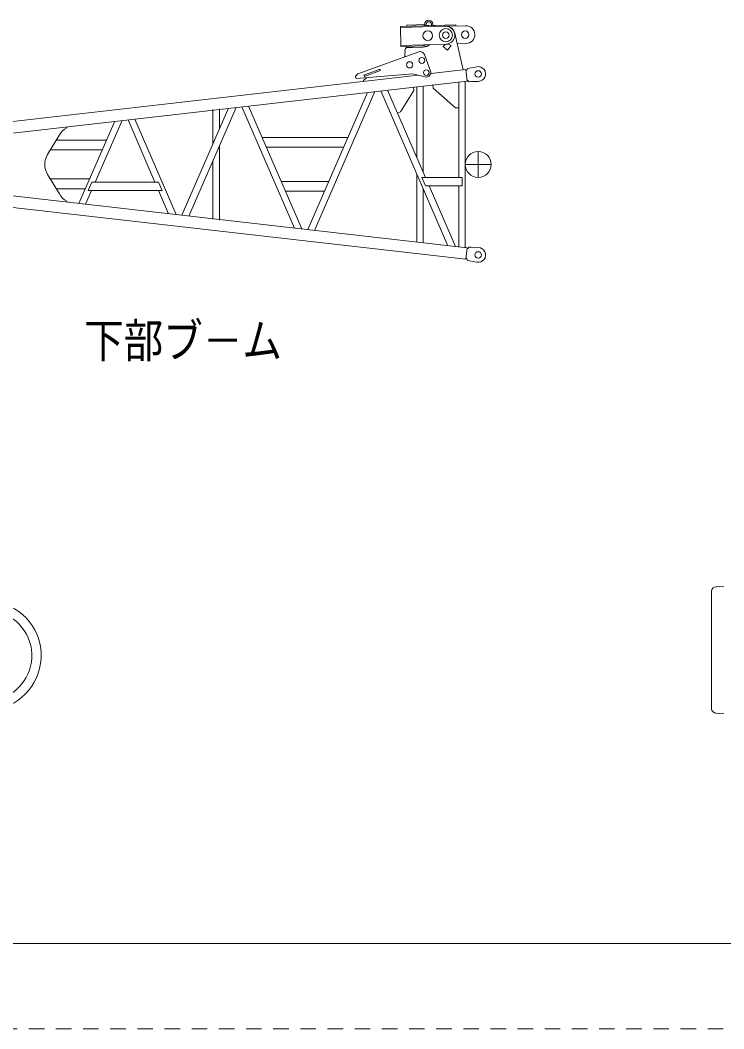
# Model space of a CAD drawing. Units: millimetres on the paper. Extents: x -420 to 420, y -297 to 297.
# Drawn here: x -239.6 to -148.9, y -297 to -166.9 of the extents above; entities that cross this region are included whole.
import ezdxf
from ezdxf.enums import TextEntityAlignment as Align

# ---------------------------------------------------------------- set-up
doc = ezdxf.new("R2010")
doc.units = ezdxf.units.MM
doc.linetypes.add('USER1', pattern=[3.5, 2, -1.5])
doc.linetypes.add('USER2', pattern=[17.5, 13, -1.5, 1.5, -1.5])
doc.layers.add('0-0_0', color=7, linetype='Continuous', lineweight=18)
doc.layers.add('0-1_1', color=7, linetype='Continuous', lineweight=18)
doc.styles.add('ＭＳ ゴシック', font='')
doc.styles.get('ＭＳ ゴシック').set_extended_font_data('MS Gothic')

msp = doc.modelspace()

# ---------------------------------------------------------------- linework, layer by layer
at = {"layer": '0-0_0'}
for p, q in [((-190.618, -167.735), (-183.454, -167.533)), ((-190.618, -167.735), (-190.544, -170.334)), ((-190.613, -167.885), (-184.782, -167.721)), ((-189.789, -167.562), (-187.456, -167.496)), ((-189.789, -167.562), (-189.785, -167.712)), ((-187.49, -167.48), (-187.49, -167.497)), ((-187.456, -167.496), (-187.452, -167.646)), ((-187.29, -167.475), (-187.286, -167.641)), ((-187.152, -167.638), (-186.952, -167.632)), ((-186.624, -167.456), (-186.619, -167.623)), ((-186.424, -167.45), (-186.419, -167.617)), ((-186.286, -167.613), (-186.086, -167.607)), ((-186.119, -167.608), (-186.115, -167.758)), ((-184.586, -167.715), (-182.2, -167.648)), ((-183.454, -167.533), (-183.45, -167.683)), ((-182.524, -173.347), (-183.613, -168.609)), ((-190.549, -170.184), (-184.718, -170.02)), ((-190.544, -170.334), (-187.036, -170.235)), ((-189.874, -170.465), (-189.878, -170.315)), ((-187.55, -170.1), (-187.546, -170.25)), ((-185.117, -170.325), (-184.53, -170.791)), ((-184.53, -170.791), (-184.064, -170.204)), ((-183.298, -169.98), (-182.135, -169.947)), ((-188.229, -171.017), (-196.078, -173.852)), ((-189.874, -170.465), (-189.041, -170.442)), ((-189.707, -170.463), (-187.719, -170.406)), ((-186.726, -173.496), (-187.494, -171.371)), ((-181.709, -173.118), (-180.762, -172.937)), ((-263.61, -182.625), (-188.338, -174.012)), ((-196.078, -173.852), (-196.413, -174.15)), ((-196.3, -174.464), (-196.413, -174.15)), ((-196.3, -174.464), (-188.995, -173.838)), ((-195.236, -173.973), (-193.355, -173.294)), ((-195.168, -174.161), (-193.287, -173.482)), ((-188.995, -173.838), (-187.42, -174.256)), ((-186.708, -173.826), (-182.193, -173.309)), ((-182.193, -173.309), (-182.131, -173.393)), ((-182.193, -173.309), (-182.025, -174.781)), ((-182.131, -173.393), (-182.086, -173.388)), ((-181.963, -173.147), (-182.059, -173.368)), ((-181.709, -173.118), (-181.963, -173.147)), ((-263.61, -184.116), (-182.025, -174.781)), ((-195.387, -174.718), (-194.963, -174.349)), ((-195.387, -174.718), (-195.375, -174.817)), ((-188.939, -175.572), (-188.892, -175.986)), ((-188.507, -184.626), (-188.507, -175.523)), ((-187.66, -186.576), (-187.66, -175.426)), ((-186.423, -175.284), (-186.376, -175.698)), ((-183.09, -174.903), (-183.09, -187.204)), ((-182.243, -174.806), (-182.243, -196.268)), ((-181.983, -174.685), (-182.025, -174.781)), ((-181.983, -174.685), (-181.938, -174.68)), ((-181.907, -174.693), (-181.764, -174.886)), ((-181.51, -174.857), (-181.764, -174.886)), ((-181.51, -174.857), (-180.546, -174.819)), ((-202.556, -193.944), (-194.865, -176.25)), ((-201.677, -194.044), (-193.893, -176.139)), ((-193.152, -176.054), (-184.486, -196.011)), ((-192.273, -175.954), (-187.387, -187.204)), ((-190.609, -178.739), (-188.892, -175.986)), ((-183.507, -178.236), (-186.376, -175.698)), ((-217.893, -192.189), (-211.793, -178.187)), ((-211.052, -178.102), (-204.269, -193.748)), ((-210.173, -178.002), (-203.298, -193.859)), ((-218.773, -192.088), (-212.765, -178.298)), ((-214.792, -178.463), (-214.792, -182.951)), ((-213.946, -178.366), (-213.946, -181.008)), ((-190.609, -178.739), (-190.991, -178.905)), ((-183.507, -178.236), (-183.09, -178.236)), ((-233.61, -180.683), (-233.61, -180.808)), ((-232.057, -190.568), (-227.432, -179.976)), ((-229.936, -187.829), (-226.459, -179.865)), ((-225.718, -179.78), (-222.241, -187.829)), ((-224.84, -179.68), (-219.515, -192.003)), ((-234.555, -181.732), (-236.079, -184.238)), ((-208.405, -182.079), (-197.398, -182.079)), ((-234.969, -182.412), (-228.495, -182.412)), ((-213.946, -183.128), (-213.946, -192.708)), ((-207.863, -183.329), (-197.942, -183.329)), ((-235.729, -183.662), (-229.041, -183.662)), ((-214.792, -185.071), (-214.792, -192.611)), ((-263.61, -186.958), (-182.025, -196.293)), ((-236.082, -186.831), (-234.555, -189.342)), ((-188.507, -195.551), (-188.507, -186.752)), ((-187.849, -187.204), (-182.667, -187.204)), ((-187.849, -187.204), (-187.378, -188.287)), ((-182.667, -187.204), (-182.667, -188.287)), ((-263.61, -188.449), (-182.193, -197.765)), ((-235.729, -187.412), (-230.678, -187.412)), ((-230.871, -188.912), (-230.398, -187.829)), ((-230.398, -187.829), (-221.78, -187.829)), ((-221.78, -187.829), (-221.312, -188.912)), ((-205.948, -187.745), (-199.862, -187.745)), ((-187.378, -188.287), (-182.667, -188.287)), ((-186.917, -188.287), (-183.514, -196.123)), ((-183.09, -188.287), (-183.09, -196.171)), ((-234.969, -188.662), (-231.224, -188.662)), ((-231.177, -190.669), (-230.409, -188.912)), ((-230.871, -188.912), (-221.312, -188.912)), ((-221.773, -188.912), (-220.485, -191.892)), ((-205.406, -188.995), (-200.405, -188.995)), ((-187.66, -195.648), (-187.66, -188.701)), ((-233.61, -190.266), (-233.61, -190.391)), ((-182.025, -196.293), (-182.193, -197.765)), ((-182.025, -196.293), (-181.983, -196.389)), ((-181.983, -196.389), (-181.938, -196.394)), ((-181.764, -196.188), (-181.907, -196.381)), ((-181.51, -196.217), (-181.764, -196.188)), ((-181.51, -196.217), (-180.546, -196.254)), ((-182.131, -197.681), (-182.193, -197.765)), ((-182.131, -197.681), (-182.085, -197.686)), ((-182.058, -197.706), (-181.963, -197.927)), ((-181.709, -197.955), (-181.963, -197.927)), ((-181.709, -197.955), (-180.761, -198.136)), ((-150.523, -240.493), (-150.523, -255.71)), ((-148.931, -239.904), (-149.945, -239.989)), ((-149.945, -256.284), (-148.931, -256.369))]:
    msp.add_line(p, q, dxfattribs=at)
at = {"layer": '0-0_0', "color": 3, "linetype": 'USER2'}
for p, q in [((-180.583, -183.87), (-180.583, -187.204)), ((-182.25, -185.537), (-178.917, -185.537))]:
    msp.add_line(p, q, dxfattribs=at)
at = {"layer": '0-0_0'}
for centre, radius in [((-187.082, -168.936), 0.625), ((-184.75, -168.87), 0.847), ((-184.75, -168.87), 0.429), ((-182.251, -168.8), 0.475), ((-189.408, -172.693), 0.4), ((-187.842, -172.123), 0.383), ((-187.276, -173.69), 0.356), ((-180.583, -173.87), 0.417), ((-180.583, -185.537), 1.667), ((-180.583, -197.204), 0.417)]:
    msp.add_circle(centre, radius, dxfattribs=at)
for centre, radius, start, end in [((-186.957, -167.465), 0.533, 1.61499, 181.61481), ((-186.957, -167.465), 0.333, 1.61525, 181.61525), ((-184.75, -168.87), 1.167, 12.93949, 101.31379), ((-184.75, -168.87), 1.15, 271.61494, 91.61494), ((-182.168, -168.798), 1.15, 271.61494, 91.61494), ((-187.772, -168.74), 1.667, 271.83417, 306.60271), ((-184.53, -170.791), 0.75, 51.53062, 141.52924), ((-192.181, -171.083), 2.167, 343.61945, 6.58409), ((-189.697, -170.796), 0.333, 91.63686, 186.58495), ((-188.042, -171.569), 0.583, 19.86767, 109.86121), ((-180.583, -173.87), 0.95, 272.24237, 100.83553), ((-195.202, -174.067), 0.1, 109.84042, 289.87331), ((-193.321, -173.388), 0.1, 289.87406, 109.87331), ((-187.276, -173.69), 0.583, 255.71031, 19.47125), ((-182.089, -173.355), 0.0333, 276.51906, 336.53882), ((-181.934, -174.713), 0.0333, 36.52378, 96.51831), ((-232.277, -183.118), 2.667, 120.00076, 148.68818), ((-233.943, -185.537), 2.5, 148.68816, 211.16682), ((-232.277, -187.956), 2.667, 211.31178, 239.99922), ((-181.934, -196.361), 0.0333, 263.48132, 323.48939), ((-180.583, -197.203), 0.95, 259.18342, 87.7871), ((-182.089, -197.719), 0.0333, 23.47922, 83.48132), ((-149.892, -240.62), 0.633, 90, 174.21572), ((-243.944, -248.87), 5.833, 273.92564, 80.23055), ((-243.944, -248.87), 7.033, 273.92563, 80.23061), ((-149.892, -255.653), 0.633, 185.78394, 270)]:
    msp.add_arc(centre, radius, start, end, dxfattribs=at)
at = {"layer": '0-1_1'}
msp.add_line((-411.5, -286), (411.5, -286), dxfattribs=at)
at = {"layer": '0-1_1', "linetype": 'USER1'}
msp.add_line((-420.5, -297), (420.5, -297), dxfattribs=at)

# ---------------------------------------------------------------- texts
at = {"layer": '0-0_0', "style": 'ＭＳ ゴシック', "width": 0.85}
msp.add_text('下部ブ－ム', height=4.399, dxfattribs=at).set_placement((-231.381, -211.764), align=Align.BOTTOM_LEFT)

doc.saveas('drawing.dxf')
